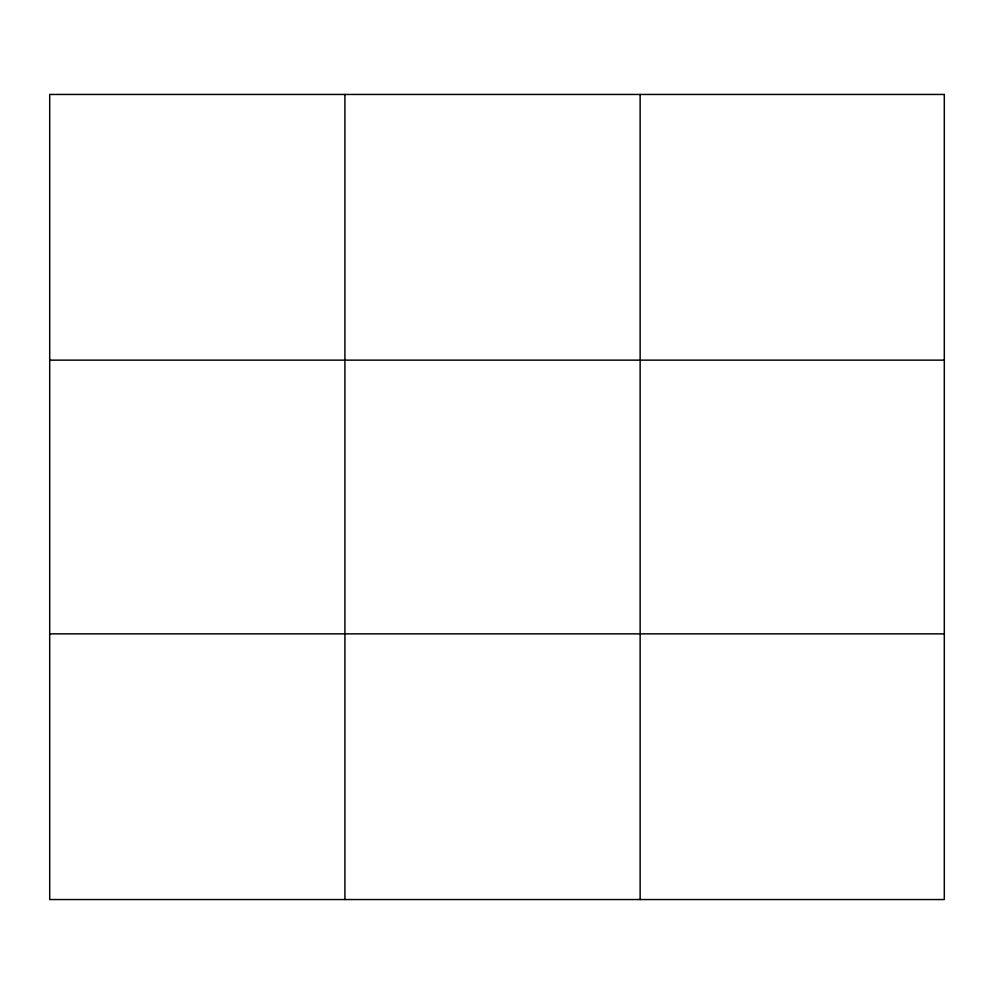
<?xml version="1.0" encoding="UTF-8"?>
<svg xmlns="http://www.w3.org/2000/svg" width="994" height="994" viewBox="0 0 994 994"><rect width="100%" height="100%" fill="white"/><g stroke="black" fill="none" stroke-linecap="round" stroke-linejoin="round"><path stroke-width="1.49" d="M344.918 94.455L344.918 899.545M640.136 94.455L640.136 899.545M49.7 360.139L944.3 360.139M49.7 633.861L944.3 633.861M944.3 94.455L944.3 899.545L49.7 899.545L49.7 94.455L944.3 94.455"/></g></svg>
